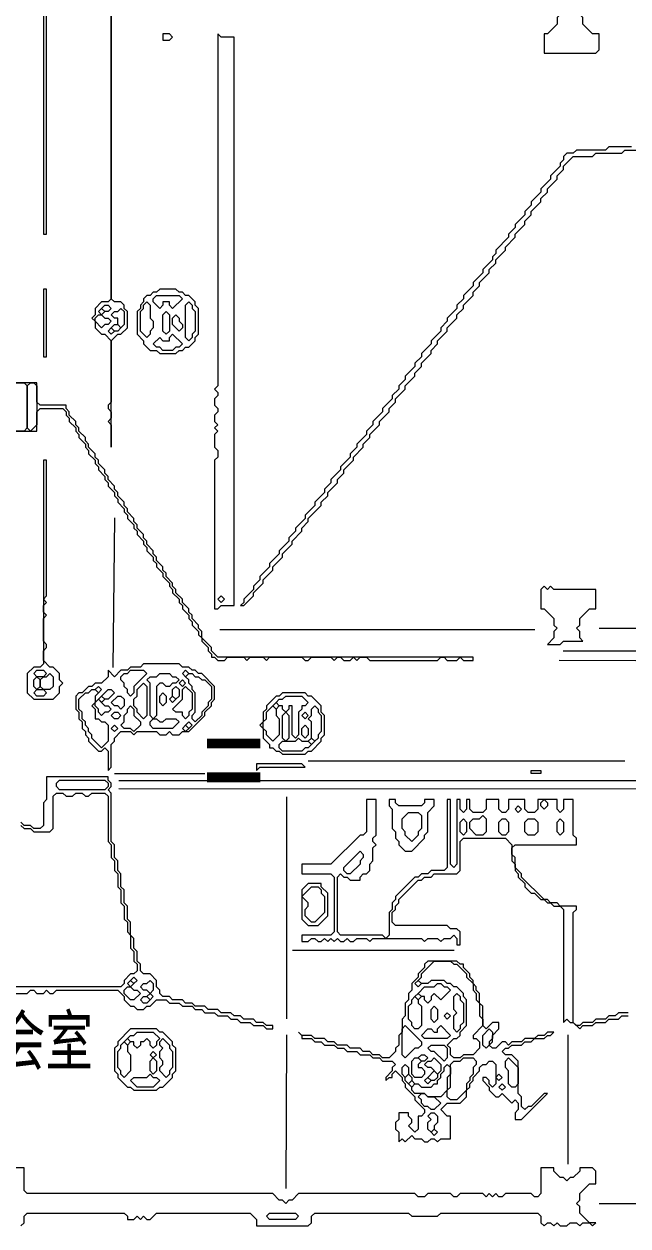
# Model space of a CAD drawing. Extents: x 10 to 1968, y 11 to 1392.
# Drawn here: x 665 to 851.9, y 486 to 858 of the extents above; entities that cross this region are included whole.
import ezdxf

# ---------------------------------------------------------------- set-up
doc = ezdxf.new("R2010")
doc.units = 0
for name, color, linetype, lineweight in [('OCR_TEXT', 6, 'Continuous', 0), ('TRACE_CURVE', 6, 'Continuous', 0), ('TRACE_STRAIGHT', 5, 'Continuous', 0), ('TRACE_TEXT_SYMBOL', 6, 'Continuous', 0)]:
    doc.layers.add(name, color=color, linetype=linetype, lineweight=lineweight)
doc.styles.add('wqy-unicode', font='wqy-unicode.lff')

msp = doc.modelspace()

# ---------------------------------------------------------------- linework, layer by layer
at = {"layer": 'TRACE_CURVE', "color": 6}
for points in [[(692, 875), (692, 773), (691, 772), (689, 772), (687, 770), (687, 768), (686, 767), (687, 766), (687, 764), (689, 762), (690, 762), (692, 760), (692, 741), (691, 740), (691, 739), (692, 738), (692, 736), (691, 735), (692, 734), (692, 727), (692, 760)], [(692, 760), (694, 762), (695, 762), (697, 764), (697, 769), (696, 770), (696, 771), (695, 772), (693, 772), (692, 773), (692, 874)], [(671, 867), (671, 793), (672, 793), (672, 867)], [(853, 820), (846, 820), (845, 819), (836, 819), (835, 818), (833, 818), (832, 817), (832, 816), (831, 815), (831, 814), (828, 811), (828, 810), (825, 807), (825, 806), (822, 803), (822, 802), (820, 800), (820, 799), (817, 796), (817, 795), (815, 793), (815, 792), (811, 788), (811, 787), (810, 786), (810, 785), (807, 782), (807, 781), (804, 778), (804, 777), (801, 774), (801, 773), (799, 771), (799, 770), (796, 767), (796, 766), (794, 764), (794, 763), (791, 760), (791, 759), (788, 756), (788, 755), (786, 753), (786, 752), (783, 749), (783, 748), (781, 746), (781, 745), (779, 743), (779, 742), (776, 739), (776, 738), (773, 735), (773, 734), (771, 732), (771, 731), (768, 728), (768, 727), (766, 725)], [(783, 746), (786, 749), (786, 750), (788, 752), (788, 753), (791, 756), (791, 757), (793, 759), (793, 760), (796, 763), (796, 764), (799, 767), (799, 768), (801, 770), (801, 771), (804, 774), (804, 775), (806, 777), (806, 778), (809, 781), (809, 782), (811, 784), (811, 785), (814, 788), (814, 789), (817, 792), (817, 793), (820, 796), (820, 797), (822, 799), (822, 800), (825, 803), (825, 804), (827, 806), (827, 807), (830, 810), (830, 811), (832, 813), (832, 814), (835, 817), (841, 817), (842, 818), (850, 818), (851, 819), (858, 819)], [(717, 675), (716, 676), (716, 677), (714, 679), (714, 680), (712, 682), (712, 683), (711, 684), (711, 685), (709, 687), (709, 688), (708, 689), (708, 690), (706, 692), (706, 693), (705, 694), (705, 695), (703, 697), (703, 698), (702, 699), (702, 700), (700, 702), (700, 703), (699, 704), (699, 705), (697, 707), (697, 708), (696, 709), (696, 710), (694, 712), (694, 713), (693, 714), (693, 715), (691, 717), (691, 718), (690, 719), (690, 720), (688, 722), (688, 723), (687, 724), (687, 725), (685, 727), (685, 728), (684, 729), (684, 730), (682, 732), (682, 733), (681, 734), (681, 735), (679, 737), (679, 738), (678, 739), (678, 740), (670, 740), (669, 741), (669, 747), (661, 747)], [(766, 725), (766, 724), (763, 721), (763, 720), (760, 717), (760, 716), (758, 714), (758, 713), (755, 710), (755, 709), (752, 706), (752, 705), (749, 702), (749, 701), (747, 699), (747, 698), (744, 695), (744, 694), (741, 691), (741, 690), (738, 687), (738, 686), (736, 684), (736, 683), (733, 680), (733, 679), (732, 678), (733, 678), (736, 681), (736, 682), (739, 685), (739, 686), (742, 689), (742, 690), (745, 693), (745, 694), (748, 697), (748, 698), (751, 701), (751, 702), (753, 704), (753, 705), (757, 709), (757, 710), (759, 712), (759, 713), (762, 716), (762, 717), (764, 719), (764, 720), (767, 723), (767, 724), (770, 727), (770, 728), (772, 730), (772, 731), (775, 734), (775, 735), (778, 738), (778, 739), (780, 741), (780, 742), (783, 745), (783, 746)], [(661, 732), (669, 732), (669, 738), (670, 739), (677, 739), (678, 738), (678, 737), (679, 736), (679, 735), (681, 733), (681, 732), (682, 731), (682, 730), (684, 728), (684, 727), (685, 726), (685, 725), (687, 723), (687, 722), (688, 721), (688, 720), (690, 718), (690, 717), (691, 716), (691, 715), (693, 713), (693, 712), (694, 711), (694, 710), (696, 708), (696, 707), (697, 706), (697, 705), (699, 703), (699, 702), (700, 701), (700, 700), (702, 698), (702, 697), (703, 696), (703, 695), (705, 693), (705, 692), (706, 691), (706, 690), (708, 688), (708, 687)], [(708, 687), (710, 685), (710, 684), (711, 683), (711, 682), (713, 680), (713, 679), (714, 678), (714, 677), (716, 675), (716, 674), (717, 673), (717, 672), (719, 670), (719, 669), (720, 668), (720, 667), (722, 665), (722, 664), (723, 663), (723, 662), (724, 662), (725, 661), (727, 661), (728, 662), (733, 662), (734, 661), (735, 662), (739, 662), (740, 661), (741, 662), (751, 662), (752, 661), (753, 661), (754, 662), (760, 662), (761, 661), (762, 662), (763, 662), (764, 661), (766, 661), (767, 662), (768, 661), (769, 662), (771, 662), (772, 661), (793, 661), (794, 662), (795, 662), (796, 661), (799, 661), (800, 662), (801, 661), (804, 661), (804, 662), (725, 662), (723, 664), (723, 665), (720, 668), (720, 670), (719, 671), (719, 672), (717, 674), (717, 675)], [(696, 586), (696, 590), (695, 591), (695, 595), (694, 596), (694, 599), (693, 600), (693, 604), (692, 605), (692, 620), (691, 621), (692, 622), (692, 623), (691, 624), (691, 625), (672, 625), (672, 618), (671, 617), (671, 610), (670, 609), (668, 609), (667, 610), (665, 610), (664, 611)], [(664, 610), (665, 609), (667, 609), (668, 608), (673, 608), (674, 609), (674, 619), (675, 620), (677, 620), (678, 619), (680, 619), (681, 620), (683, 620), (684, 619), (685, 619), (686, 620), (690, 620), (691, 619), (691, 605), (692, 604), (692, 600), (693, 599), (693, 596), (694, 595), (694, 591), (695, 590), (695, 586), (696, 585), (696, 581), (697, 580), (697, 577), (698, 576), (698, 572), (699, 571), (699, 568), (700, 567), (700, 565), (699, 564), (698, 564), (696, 562), (696, 561), (695, 560), (619, 560)], [(771, 618), (771, 608), (770, 607), (769, 607), (760, 598), (751, 598), (751, 595), (760, 595), (761, 594), (761, 577), (760, 576), (751, 576), (751, 574), (753, 574), (754, 575), (755, 575), (756, 574), (757, 574), (758, 575), (759, 574), (760, 575), (761, 574), (762, 575), (763, 574), (764, 574), (765, 575), (766, 574), (767, 574), (768, 575), (771, 575), (772, 574), (773, 575), (788, 575), (789, 574), (790, 575), (793, 575), (794, 574), (795, 575), (797, 575), (798, 576), (799, 575), (799, 573), (800, 573), (800, 577), (799, 578), (797, 578), (796, 579), (780, 579), (779, 580), (779, 583), (780, 584), (780, 585), (781, 586), (781, 587), (787, 593), (788, 593), (789, 594), (791, 594), (792, 595), (799, 595), (800, 596), (800, 605), (801, 606), (814, 606)], [(778, 576), (777, 575), (776, 576), (763, 576), (762, 577), (762, 594), (763, 595), (764, 594), (765, 594), (766, 593), (769, 593), (769, 594), (770, 595), (771, 595), (772, 596), (772, 598), (773, 599), (773, 603), (774, 604), (773, 605), (773, 606), (774, 607), (774, 618), (771, 618)], [(836, 585), (831, 585), (830, 586), (828, 586), (827, 587), (826, 587), (819, 594), (819, 595), (817, 597), (817, 600), (816, 601), (816, 603), (817, 604), (836, 604), (836, 606), (835, 607), (835, 618), (832, 618), (832, 615), (831, 614), (830, 615), (830, 618), (824, 618), (824, 615), (823, 614), (821, 614), (820, 615), (820, 618), (815, 618), (815, 615), (814, 614), (813, 614), (812, 615), (812, 618), (808, 618), (808, 615), (807, 614), (804, 614), (803, 615), (803, 618), (802, 618), (802, 615), (801, 614), (800, 615), (800, 618), (799, 618), (799, 598), (798, 597), (797, 598), (797, 618), (796, 618), (796, 597), (795, 596), (791, 596), (790, 595), (788, 595), (787, 594), (786, 594), (780, 588), (780, 587), (779, 586), (779, 584), (778, 583), (778, 576)], [(814, 606), (816, 604), (816, 599), (817, 598), (817, 596), (818, 595), (818, 594), (820, 592), (820, 591), (822, 589), (823, 589), (825, 587), (826, 587), (827, 586), (828, 586), (829, 585), (831, 585), (832, 584), (832, 549), (833, 550), (834, 549), (835, 549), (837, 547), (838, 548), (841, 548), (842, 549), (845, 549), (846, 550), (849, 550), (850, 551), (852, 551)], [(696, 556), (698, 554), (699, 554), (700, 553), (702, 553), (703, 554), (704, 554), (706, 556), (709, 556), (710, 555), (713, 555), (714, 554), (717, 554), (718, 553), (720, 553), (721, 552), (724, 552), (725, 551), (728, 551), (729, 550), (731, 550), (732, 549), (735, 549), (736, 548), (739, 548), (740, 547), (742, 547), (742, 548), (740, 548), (739, 549), (737, 549), (736, 550), (733, 550), (732, 551), (730, 551), (729, 552), (726, 552), (725, 553), (722, 553), (721, 554), (718, 554), (717, 555), (715, 555), (714, 556), (711, 556), (710, 557), (708, 557), (707, 558), (707, 559), (706, 560), (706, 562), (704, 564), (702, 564), (701, 565), (701, 567), (700, 568), (700, 571), (699, 572), (699, 575), (698, 576), (698, 580), (697, 581), (697, 585), (696, 586)], [(852, 552), (849, 552), (848, 551), (846, 551), (845, 550), (842, 550), (841, 549), (838, 549), (837, 548), (836, 548), (835, 549), (835, 583), (836, 584), (836, 585)], [(619, 558), (666, 558), (667, 559), (668, 559), (669, 558), (671, 558), (672, 559), (673, 558), (674, 558), (675, 559), (694, 559), (696, 557), (696, 556)]]:
    msp.add_lwpolyline(points, dxfattribs=at)
for points in [[(725, 855), (725, 746), (724, 745), (725, 744), (725, 743), (724, 742), (724, 740), (725, 739), (725, 738), (724, 737), (724, 735), (725, 734), (724, 733), (725, 732), (724, 731), (724, 727), (725, 726), (725, 724), (724, 723), (724, 677), (725, 677), (726, 678), (730, 678), (730, 854), (726, 854)], [(689, 770), (690, 771), (691, 771), (692, 770), (691, 769), (690, 769)], [(687, 767), (688, 768), (689, 768), (690, 767), (691, 767), (692, 766), (691, 765), (690, 765), (689, 764), (687, 766)], [(688, 769), (689, 770), (690, 769), (689, 768)], [(694, 769), (695, 770), (696, 769), (696, 765), (695, 764), (694, 765), (694, 767), (693, 767), (692, 768), (693, 769)], [(691, 763), (692, 764), (693, 763), (692, 762)], [(692, 764), (693, 765), (694, 765), (695, 764), (694, 763), (693, 763)], [(662, 747), (665, 747), (666, 746), (666, 733), (665, 732), (662, 732), (660, 734), (660, 745)], [(666, 746), (667, 747), (668, 747), (669, 746), (669, 734), (667, 732), (666, 733)], [(671, 723), (671, 660), (670, 659), (668, 659), (666, 657), (666, 651), (668, 649), (674, 649), (676, 651), (676, 653), (677, 654), (676, 655), (676, 657), (674, 659), (673, 659), (671, 661), (671, 664), (672, 665), (672, 666), (671, 667), (671, 674), (672, 675), (671, 676), (671, 678), (672, 679), (671, 680), (672, 681), (672, 723)], [(725, 680), (726, 681), (727, 680), (726, 679)], [(668, 657), (669, 658), (671, 658), (672, 657), (671, 656), (669, 656)], [(668, 655), (669, 656), (670, 655), (670, 653), (669, 652), (668, 653)], [(672, 656), (673, 657), (674, 656), (674, 653), (673, 652), (671, 652), (670, 653), (670, 655), (671, 656)], [(668, 651), (669, 652), (671, 652), (672, 651), (671, 650), (669, 650)], [(675, 623), (676, 624), (690, 624), (691, 623), (691, 622), (690, 621), (676, 621), (675, 622)], [(825, 617), (826, 618), (827, 617), (827, 616), (826, 615), (825, 616)], [(817, 615), (818, 616), (819, 615), (818, 614)], [(800, 611), (801, 612), (802, 611), (802, 608), (801, 607), (800, 608)], [(806, 612), (807, 613), (808, 612), (808, 608), (807, 607), (805, 607), (803, 609), (803, 611), (804, 612)], [(812, 611), (813, 612), (814, 612), (815, 611), (815, 608), (814, 607), (813, 607), (812, 608)], [(820, 611), (821, 612), (823, 612), (824, 611), (824, 608), (823, 607), (821, 607), (820, 608)], [(830, 611), (831, 612), (832, 611), (832, 608), (831, 607), (830, 608)], [(769, 602), (770, 601), (770, 600), (769, 599), (769, 598), (766, 595), (765, 595), (764, 596), (764, 597)], [(697, 561), (698, 562), (699, 561), (698, 560)], [(698, 562), (699, 563), (700, 562), (699, 561)], [(703, 561), (704, 562), (705, 561), (705, 559), (704, 558), (703, 559), (702, 559), (701, 560), (702, 561)], [(696, 559), (697, 560), (698, 560), (699, 559), (700, 559), (701, 558), (699, 556), (698, 556), (696, 558)], [(701, 556), (702, 557), (703, 557), (704, 556), (703, 555), (702, 555)], [(703, 557), (704, 558), (705, 557), (704, 556)]]:
    msp.add_lwpolyline(points, close=True, dxfattribs=at)
at = {"layer": 'TRACE_STRAIGHT', "color": 5}
for p, q in [((692.56, 658.87), (693.09, 705.13)), ((725.62, 670.58), (823.12, 670.65)), ((843, 671), (1088, 671)), ((831.88, 663.98), (936.88, 663.99)), ((830.62, 661.12), (854.39, 660.97)), ((753, 630), (851, 630)), ((693, 626), (721, 626)), ((694.38, 623.89), (901.88, 623.87)), ((694.38, 621.35), (901.88, 621.33)), ((746.3, 550.12), (746.32, 618.87)), ((748.12, 571.41), (798.12, 571.34)), ((746.1, 497.61), (746.37, 545.11)), ((833.4, 505.13), (833.45, 545.13)), ((843, 493), (959, 493))]:
    msp.add_line(p, q, dxfattribs=at)
at = {"layer": 'TRACE_TEXT_SYMBOL', "color": 6}
for points in [[(826, 867), (827, 867), (830, 864), (830, 862), (831, 861), (830, 860), (830, 858), (827, 855), (826, 855), (826, 849), (842, 849), (843, 850), (843, 855), (841, 855), (838, 858), (838, 860), (837, 861), (838, 862), (838, 864), (841, 867), (842, 867)], [(708, 855), (708, 853), (710, 853), (711, 854), (710, 855)], [(671, 776), (671, 755), (672, 755), (672, 776)], [(707, 776), (706, 775), (705, 775), (704, 774), (703, 774), (702, 773), (702, 772), (701, 771), (701, 770), (700, 769), (700, 762), (702, 760), (702, 759), (704, 757), (706, 757), (707, 756), (712, 756), (713, 757), (714, 757), (715, 758), (716, 758), (718, 760), (718, 761), (719, 762), (719, 770), (718, 771), (718, 772), (716, 774), (715, 774), (714, 775), (713, 775), (712, 776)], [(705, 773), (706, 774), (713, 774), (714, 773), (711, 770), (710, 771), (710, 772), (708, 772), (708, 771), (707, 770), (705, 772)], [(702, 771), (703, 772), (704, 771), (704, 767), (705, 766), (705, 764), (704, 763), (704, 762), (703, 761), (701, 763), (701, 769), (702, 770)], [(715, 771), (716, 772), (717, 771), (717, 770), (718, 769), (718, 763), (717, 762), (717, 761), (716, 760), (715, 761)], [(708, 768), (709, 769), (710, 768), (710, 763), (709, 762), (708, 763)], [(711, 767), (712, 768), (713, 767), (713, 766), (714, 765), (714, 764), (713, 763), (711, 765)], [(710, 761), (711, 762), (714, 759), (713, 758), (712, 758), (711, 757), (708, 757), (707, 758), (706, 758), (705, 759), (707, 761), (708, 760), (710, 760)], [(826, 684), (825, 683), (825, 677), (826, 677), (829, 674), (829, 672), (830, 671), (829, 670), (829, 668), (827, 666), (831, 666), (832, 667), (838, 667), (837, 668), (837, 670), (836, 671), (837, 672), (837, 674), (840, 677), (842, 677), (842, 683), (829, 683), (828, 684), (827, 683)], [(702, 660), (701, 659), (698, 659), (697, 658), (695, 658), (693, 656), (691, 658), (691, 656), (689, 654), (687, 654), (686, 653), (685, 653), (683, 651), (682, 651), (681, 650), (681, 646), (682, 645), (682, 643), (683, 642), (683, 640), (684, 639), (684, 638), (685, 637), (685, 636), (688, 633), (689, 633), (690, 634), (691, 633), (691, 627), (692, 628), (692, 635), (693, 636), (693, 637), (695, 639), (698, 639), (699, 638), (700, 639), (706, 639), (707, 638), (709, 638), (710, 639), (711, 638), (713, 638), (714, 639), (716, 639), (721, 644), (721, 645), (723, 647), (723, 648), (724, 649), (724, 653), (720, 657), (719, 657), (718, 658), (717, 658), (716, 659), (714, 659), (713, 660)], [(697, 657), (698, 658), (702, 658), (703, 657), (699, 653), (699, 651), (698, 650), (697, 651), (697, 652), (696, 653), (696, 654), (695, 655), (695, 656), (696, 657)], [(706, 656), (707, 657), (710, 657), (711, 656), (712, 656), (713, 655), (712, 654), (711, 654), (710, 653), (709, 653), (708, 654), (707, 654), (706, 653), (706, 644), (705, 643), (704, 644), (704, 654), (703, 655), (704, 656)], [(713, 654), (714, 655), (715, 654), (714, 653)], [(714, 657), (715, 658), (716, 657), (715, 656)], [(715, 656), (716, 657), (717, 657), (718, 656), (719, 656), (720, 655), (721, 655), (723, 653), (723, 649), (722, 648), (722, 647), (720, 645), (720, 644), (718, 642), (717, 643), (717, 644), (718, 645), (718, 651), (717, 652), (717, 653), (716, 654), (716, 655)], [(685, 651), (686, 652), (687, 652), (688, 651), (687, 650), (687, 648), (686, 647), (687, 646), (687, 643), (688, 643), (689, 642), (690, 642), (691, 641), (691, 636), (689, 634), (686, 637), (686, 638), (685, 639), (685, 640), (684, 641), (684, 642), (683, 643), (683, 645), (682, 646), (682, 649), (684, 651)], [(687, 652), (688, 653), (689, 652), (688, 651)], [(691, 652), (692, 652), (693, 651), (691, 649), (690, 649), (689, 650)], [(702, 654), (703, 653), (703, 644), (702, 643), (700, 645), (700, 646), (699, 647), (699, 649), (700, 650), (700, 652)], [(714, 652), (715, 653), (717, 651), (717, 646), (716, 645), (716, 644), (715, 643), (714, 644), (714, 645), (712, 645), (711, 646), (714, 649)], [(711, 652), (712, 653), (713, 652), (713, 650), (712, 649), (711, 650)], [(687, 648), (688, 649), (690, 647), (691, 647), (692, 646), (691, 645), (690, 645), (689, 644), (688, 645), (688, 646), (687, 647)], [(688, 649), (689, 650), (690, 649), (689, 648)], [(694, 650), (695, 650), (696, 649), (696, 647), (695, 646), (694, 647), (693, 647), (692, 648)], [(707, 650), (708, 651), (709, 650), (709, 648), (708, 647), (707, 648)], [(710, 649), (711, 650), (712, 649), (711, 648)], [(745, 651), (744, 650), (743, 650), (740, 647), (740, 646), (739, 645), (739, 642), (738, 641), (739, 640), (739, 637), (741, 635), (741, 634), (742, 634), (743, 633), (744, 633), (745, 632), (752, 632), (753, 633), (754, 633), (757, 636), (757, 637), (758, 638), (758, 644), (757, 645), (757, 647), (754, 650), (753, 650), (752, 651)], [(742, 647), (743, 648), (744, 647), (743, 646)], [(745, 649), (746, 650), (751, 650), (753, 648), (752, 647), (751, 647), (751, 646), (750, 645), (750, 638), (749, 637), (748, 638), (748, 647), (747, 647), (747, 646), (746, 645), (745, 646), (745, 647), (744, 647), (743, 648), (744, 649)], [(692, 644), (693, 645), (694, 645), (695, 644), (694, 643), (693, 643)], [(697, 646), (698, 647), (699, 646), (699, 644), (701, 642), (701, 641), (699, 639), (698, 640), (696, 640), (695, 641), (696, 642), (696, 644), (697, 645)], [(742, 647), (743, 646), (743, 644), (744, 643), (744, 638), (742, 636), (740, 638), (740, 639), (739, 640), (739, 642), (740, 643), (740, 645)], [(745, 644), (746, 645), (747, 644), (747, 637), (746, 636), (745, 637)], [(751, 644), (752, 645), (753, 644), (752, 643)], [(754, 646), (755, 647), (756, 646), (756, 645), (757, 644), (757, 639), (756, 638), (756, 637), (755, 636), (754, 637), (754, 642), (753, 643), (754, 644)], [(692, 640), (693, 641), (694, 640), (693, 639)], [(704, 642), (705, 643), (706, 643), (707, 642), (708, 642), (709, 643), (712, 643), (713, 642), (711, 640), (705, 640), (704, 641)], [(714, 640), (715, 641), (716, 640), (715, 639)], [(715, 641), (716, 642), (717, 641), (716, 640)], [(751, 640), (752, 641), (753, 640), (753, 638), (752, 637), (751, 638)], [(749, 636), (750, 637), (751, 636), (753, 636), (754, 635), (753, 634), (752, 634), (751, 633), (745, 633), (744, 634), (744, 635), (745, 636)], [(753, 636), (754, 637), (755, 636), (754, 635)], [(737, 629), (737, 627), (738, 628), (752, 628), (751, 629)], [(822, 627), (825, 627), (825, 626), (822, 626)], [(778, 618), (778, 616), (779, 615), (779, 609), (780, 608), (780, 606), (781, 605), (781, 604), (783, 602), (785, 602), (789, 606), (789, 607), (790, 608), (790, 614), (792, 616), (792, 618), (789, 618), (789, 617), (788, 616), (781, 616), (780, 617), (780, 618)], [(784, 614), (787, 614), (788, 613), (788, 609), (787, 608), (787, 607), (785, 605), (783, 607), (783, 608), (782, 609), (782, 612)], [(753, 592), (751, 590), (751, 581), (753, 579), (756, 579), (759, 582), (759, 589), (757, 591), (757, 592)], [(754, 591), (756, 591), (757, 590), (757, 589), (758, 588), (758, 583), (755, 580), (754, 580), (752, 582), (752, 584), (753, 585), (753, 586), (751, 588)], [(792, 568), (797, 568), (798, 567), (799, 567), (802, 564), (802, 563), (804, 561), (804, 559), (805, 558), (805, 556), (806, 555), (806, 551), (807, 550), (807, 548), (804, 545), (804, 544), (805, 544), (806, 543), (806, 541), (804, 539), (801, 539), (800, 538), (798, 538), (797, 539), (797, 541), (796, 542), (798, 544), (799, 544), (800, 545), (800, 546), (802, 548), (802, 556), (801, 557), (801, 558), (799, 560), (798, 560), (797, 561), (796, 561), (795, 562), (791, 562), (790, 561), (788, 561), (787, 562), (788, 563), (788, 564)], [(786, 561), (787, 562), (788, 561), (787, 560)], [(792, 560), (793, 561), (794, 561), (795, 560), (796, 560), (797, 559), (794, 556), (792, 558), (791, 557), (791, 556), (790, 555), (789, 556), (789, 557), (788, 557), (787, 558), (789, 560)], [(785, 556), (786, 557), (787, 556), (787, 555), (788, 554), (788, 548), (787, 547), (786, 547), (785, 548), (785, 549), (784, 550), (784, 554), (785, 555)], [(786, 557), (787, 558), (788, 557), (787, 556)], [(798, 557), (799, 558), (800, 557), (800, 556), (801, 555), (801, 549), (800, 548), (800, 547), (799, 546), (798, 547), (798, 551), (799, 552), (798, 553)], [(791, 553), (792, 554), (793, 553), (793, 550), (792, 549), (791, 550)], [(795, 551), (796, 552), (797, 551), (796, 550)], [(698, 547), (694, 543), (694, 542), (693, 541), (693, 534), (694, 533), (694, 532), (697, 529), (698, 529), (699, 528), (706, 528), (707, 529), (708, 529), (711, 532), (711, 533), (712, 534), (712, 541), (711, 542), (711, 543), (708, 546), (707, 546), (706, 547)], [(782, 547), (783, 548), (788, 543), (788, 542), (787, 541), (786, 541), (783, 538), (782, 539)], [(793, 547), (794, 548), (797, 545), (796, 544), (789, 544), (788, 545), (790, 547), (791, 547), (792, 546), (793, 546)], [(809, 547), (810, 546), (810, 544), (809, 543), (809, 542), (808, 541), (807, 542), (807, 545)], [(696, 543), (697, 544), (698, 543), (697, 542)], [(699, 545), (700, 546), (705, 546), (707, 544), (706, 543), (706, 542), (705, 541), (704, 542), (704, 543), (703, 544), (702, 543), (701, 543), (701, 542), (700, 541), (699, 542), (699, 543), (698, 543), (697, 544), (698, 545)], [(707, 543), (708, 544), (710, 542), (710, 541), (711, 540), (711, 535), (710, 534), (710, 533), (709, 532), (707, 534), (707, 535), (708, 536), (708, 537), (707, 538), (707, 540), (708, 541), (707, 542)], [(695, 542), (696, 543), (697, 542), (697, 540), (698, 539), (698, 534), (696, 532), (695, 533), (695, 534), (694, 535), (694, 540), (695, 541)], [(704, 539), (705, 540), (706, 539), (705, 538)], [(790, 541), (791, 542), (795, 542), (796, 541), (796, 538), (795, 537), (792, 540), (791, 540)], [(704, 537), (705, 538), (706, 537), (706, 534), (705, 533), (704, 534)], [(782, 535), (783, 536), (784, 535), (784, 533), (783, 532), (782, 533)], [(785, 537), (786, 538), (787, 538), (788, 537), (787, 536), (787, 535), (788, 535), (789, 534), (789, 533), (788, 532), (786, 532), (785, 533)], [(795, 535), (796, 536), (797, 535), (797, 533), (796, 532), (796, 528), (794, 526), (790, 526), (789, 527), (786, 527), (785, 528), (785, 529), (786, 530), (787, 530), (788, 529), (791, 529), (792, 530), (793, 530), (793, 531), (794, 532), (794, 533), (795, 534)], [(787, 538), (788, 539), (789, 539), (790, 538), (789, 537), (788, 537)], [(791, 537), (792, 538), (794, 536), (794, 534), (793, 533), (791, 535), (790, 535), (789, 536), (790, 537)], [(800, 537), (801, 538), (804, 538), (805, 537), (805, 536), (804, 535), (804, 533), (803, 532), (803, 531), (802, 530), (802, 528), (799, 525), (797, 525), (796, 526), (796, 528), (797, 529), (797, 536), (798, 537)], [(814, 537), (815, 538), (818, 535), (818, 530), (817, 529), (816, 529), (815, 530), (815, 534), (814, 535)], [(703, 532), (704, 533), (705, 532), (706, 532), (707, 531), (705, 529), (700, 529), (698, 531), (699, 532)], [(783, 532), (784, 533), (785, 532), (785, 531), (784, 530), (783, 531)], [(789, 531), (790, 532), (791, 531), (790, 530)], [(792, 534), (793, 533), (793, 532), (792, 531), (791, 531), (790, 532)], [(811, 532), (812, 533), (813, 532), (812, 531)], [(784, 530), (785, 531), (786, 530), (785, 529)], [(812, 529), (813, 530), (814, 529), (813, 528)], [(787, 526), (788, 527), (789, 527), (790, 526), (792, 526), (794, 524), (792, 522), (791, 522), (790, 523), (789, 523), (788, 524), (788, 525)], [(790, 520), (791, 521), (792, 521), (793, 520), (793, 518), (792, 517), (792, 516), (791, 515), (790, 516), (790, 518), (791, 519)], [(791, 515), (792, 516), (793, 515), (792, 514)], [(740, 489), (741, 490), (749, 490), (750, 489), (749, 488), (741, 488)]]:
    msp.add_lwpolyline(points, close=True, dxfattribs=at)
for points in [[(790, 568), (789, 567), (789, 566), (787, 564), (787, 563), (785, 561), (785, 559), (784, 558), (784, 556), (783, 555), (783, 551), (782, 550), (782, 546), (781, 545), (781, 542), (780, 541), (780, 540), (778, 538), (776, 538), (775, 539), (773, 539), (772, 540), (770, 540), (769, 541), (766, 541), (765, 542), (762, 542), (761, 543), (759, 543), (758, 544), (755, 544), (754, 545), (751, 545), (750, 546), (751, 545), (751, 544), (754, 544), (755, 543), (757, 543), (758, 542), (761, 542), (762, 541), (764, 541), (765, 540), (768, 540), (769, 539), (772, 539), (773, 538), (775, 538), (776, 537), (779, 537), (780, 536), (779, 535), (779, 534), (777, 532), (777, 531), (778, 532), (779, 532), (779, 533), (780, 534), (782, 532), (782, 531), (783, 530), (783, 529)], [(817, 525), (818, 524), (818, 522), (817, 521), (817, 519), (819, 519), (827, 527), (826, 527), (822, 523), (821, 523), (820, 522), (819, 523), (819, 526), (818, 527), (818, 537), (816, 539), (814, 539), (813, 540), (814, 541), (815, 541), (816, 542), (819, 542), (820, 543), (822, 543), (823, 544), (826, 544), (827, 545), (828, 545), (829, 546), (827, 546), (826, 545), (824, 545), (823, 544), (820, 544), (819, 543), (816, 543), (815, 542), (814, 543), (813, 543), (811, 541), (810, 541), (809, 542), (810, 543), (810, 545), (812, 547), (812, 549), (810, 549), (808, 547), (807, 548), (807, 554), (806, 555), (806, 558), (805, 559), (805, 560), (804, 561), (804, 562), (803, 563), (803, 564), (801, 566), (801, 567), (800, 567), (799, 568), (790, 568)], [(783, 529), (786, 526), (786, 525), (789, 522), (789, 521), (788, 520), (787, 520), (787, 516), (786, 515), (784, 517), (785, 518), (785, 519), (784, 520), (784, 521), (781, 521), (781, 519), (780, 518), (780, 516), (781, 515), (781, 512), (782, 513), (783, 512), (785, 514), (786, 513), (788, 513), (789, 512), (790, 512), (791, 513), (792, 513), (793, 512), (794, 513), (797, 513), (797, 520), (796, 520), (794, 522), (796, 524), (800, 524), (802, 526), (802, 528), (803, 529), (803, 530), (804, 531), (804, 532), (806, 534), (806, 535), (807, 536), (808, 536), (809, 537), (810, 537), (811, 536), (811, 530), (810, 529), (809, 530), (809, 531), (808, 532), (807, 532), (807, 531), (809, 529), (809, 528), (811, 526), (812, 526), (813, 527), (816, 524), (817, 525)], [(840, 487), (841, 486), (842, 487), (840, 487), (837, 490), (837, 492), (836, 493), (837, 494), (837, 496), (840, 499), (842, 499), (842, 503), (841, 504), (837, 504), (837, 503), (835, 501), (834, 501), (833, 500), (832, 501), (831, 501), (829, 503), (829, 504), (825, 504), (825, 496), (824, 495), (823, 495), (822, 496), (814, 496), (813, 495), (812, 495), (811, 496), (810, 495), (809, 496), (808, 495), (807, 496), (800, 496), (799, 495), (798, 495), (797, 496), (790, 496), (789, 495), (787, 495), (786, 496), (750, 496), (748, 494), (747, 494), (746, 493), (745, 494), (744, 494), (742, 496), (666, 496), (665, 497), (665, 504), (648, 504)], [(664, 486), (665, 487), (665, 489), (666, 490), (696, 490), (697, 489), (697, 488), (699, 488), (700, 489), (701, 488), (702, 489), (703, 488), (704, 488), (706, 490), (735, 490), (737, 488), (737, 486), (753, 486), (754, 487), (754, 489), (755, 490), (784, 490), (785, 489), (793, 489), (794, 490), (824, 490), (825, 489), (825, 487), (826, 486), (827, 487), (828, 487), (829, 486), (830, 487), (831, 486), (833, 486), (834, 487), (836, 487), (837, 486), (838, 487), (840, 487)]]:
    msp.add_lwpolyline(points, dxfattribs=at)

# ---------------------------------------------------------------- texts
at = {"layer": 'OCR_TEXT', "color": 6, "style": 'wqy-unicode'}
for s, height, width, p in [('=', 28.86, 0.881465, (720, 616.31)), ('办会室', 15.026, 0.72, (642.08, 535.89))]:
    msp.add_text(s, height=height, dxfattribs=dict(at, width=width)).set_placement(p)

doc.saveas('drawing.dxf')
